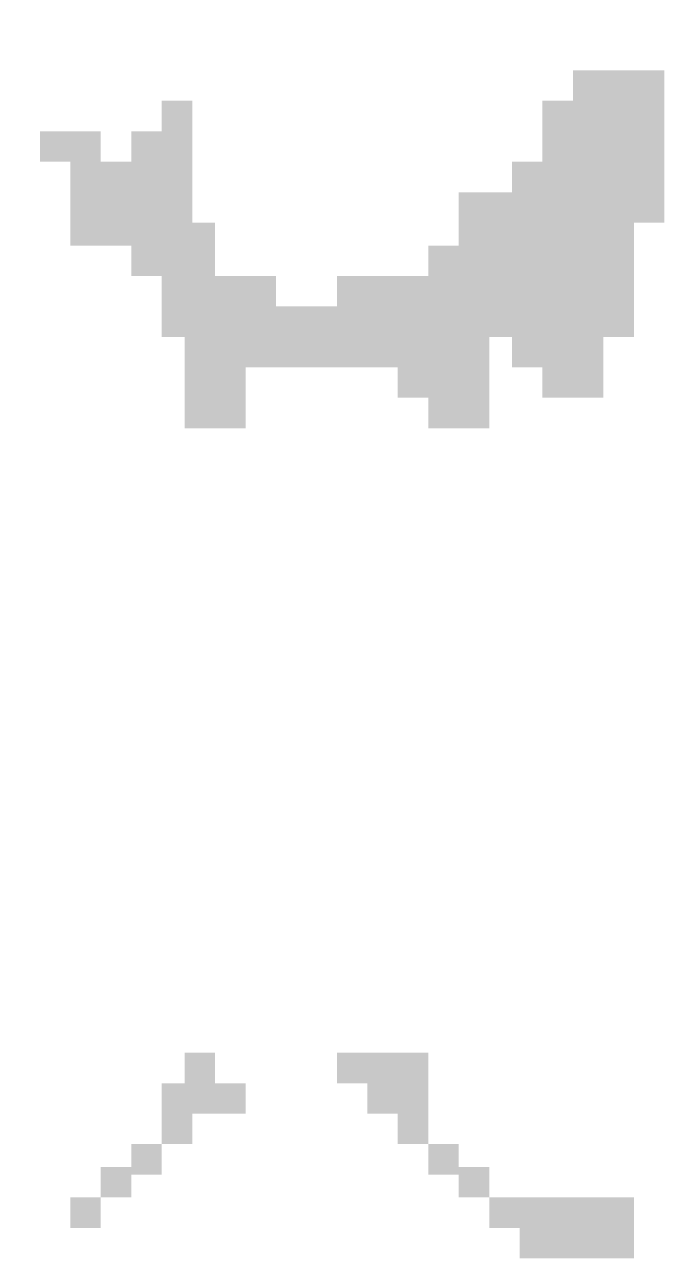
# Model space of a CAD drawing. Extents: x 0.039 to 0.123, y 0.26 to 0.422.
import ezdxf

# ---------------------------------------------------------------- set-up
doc = ezdxf.new("R2010")
doc.units = 0
doc.layers.get('0').update_dxf_attribs({"linetype": 'CONTINUOUS'})

msp = doc.modelspace()

# ---------------------------------------------------------------- linework, layer by layer
for points, const_width in [([(0.117, 0.416), (0.117, 0.396)], 0.012), ([(0.059, 0.412), (0.059, 0.381)], 0.004), ([(0.109, 0.412), (0.109, 0.373)], 0.004), ([(0.055, 0.408), (0.055, 0.389)], 0.004), ([(0.041, 0.406), (0.049, 0.406)], 0.004), ([(0.049, 0.404), (0.049, 0.393)], 0.008), ([(0.105, 0.404), (0.105, 0.377)], 0.004), ([(0.1, 0.4), (0.1, 0.381)], 0.008), ([(0.115, 0.396), (0.115, 0.381)], 0.008), ([(0.062, 0.396), (0.062, 0.369)], 0.004), ([(0.094, 0.393), (0.094, 0.369)], 0.004), ([(0.068, 0.389), (0.068, 0.377)], 0.008), ([(0.08, 0.383), (0.092, 0.383)], 0.012), ([(0.072, 0.381), (0.08, 0.381)], 0.008), ([(0.098, 0.381), (0.098, 0.369)], 0.004), ([(0.113, 0.381), (0.113, 0.373)], 0.004), ([(0.066, 0.377), (0.066, 0.369)], 0.004), ([(0.088, 0.375), (0.092, 0.375)], 0.004), ([(0.062, 0.287), (0.062, 0.279)], 0.004), ([(0.08, 0.285), (0.092, 0.285)], 0.004), ([(0.059, 0.283), (0.059, 0.275)], 0.004), ([(0.064, 0.281), (0.068, 0.281)], 0.004), ([(0.084, 0.281), (0.092, 0.281)], 0.004), ([(0.088, 0.277), (0.092, 0.277)], 0.004), ([(0.053, 0.273), (0.057, 0.273)], 0.004), ([(0.092, 0.273), (0.096, 0.273)], 0.004), ([(0.049, 0.27), (0.053, 0.27)], 0.004), ([(0.096, 0.27), (0.1, 0.27)], 0.004), ([(0.045, 0.266), (0.049, 0.266)], 0.004), ([(0.1, 0.266), (0.119, 0.266)], 0.004), ([(0.104, 0.262), (0.119, 0.262)], 0.004)]:
    msp.add_lwpolyline(points, dxfattribs=dict(const_width=const_width))

doc.saveas('drawing.dxf')
